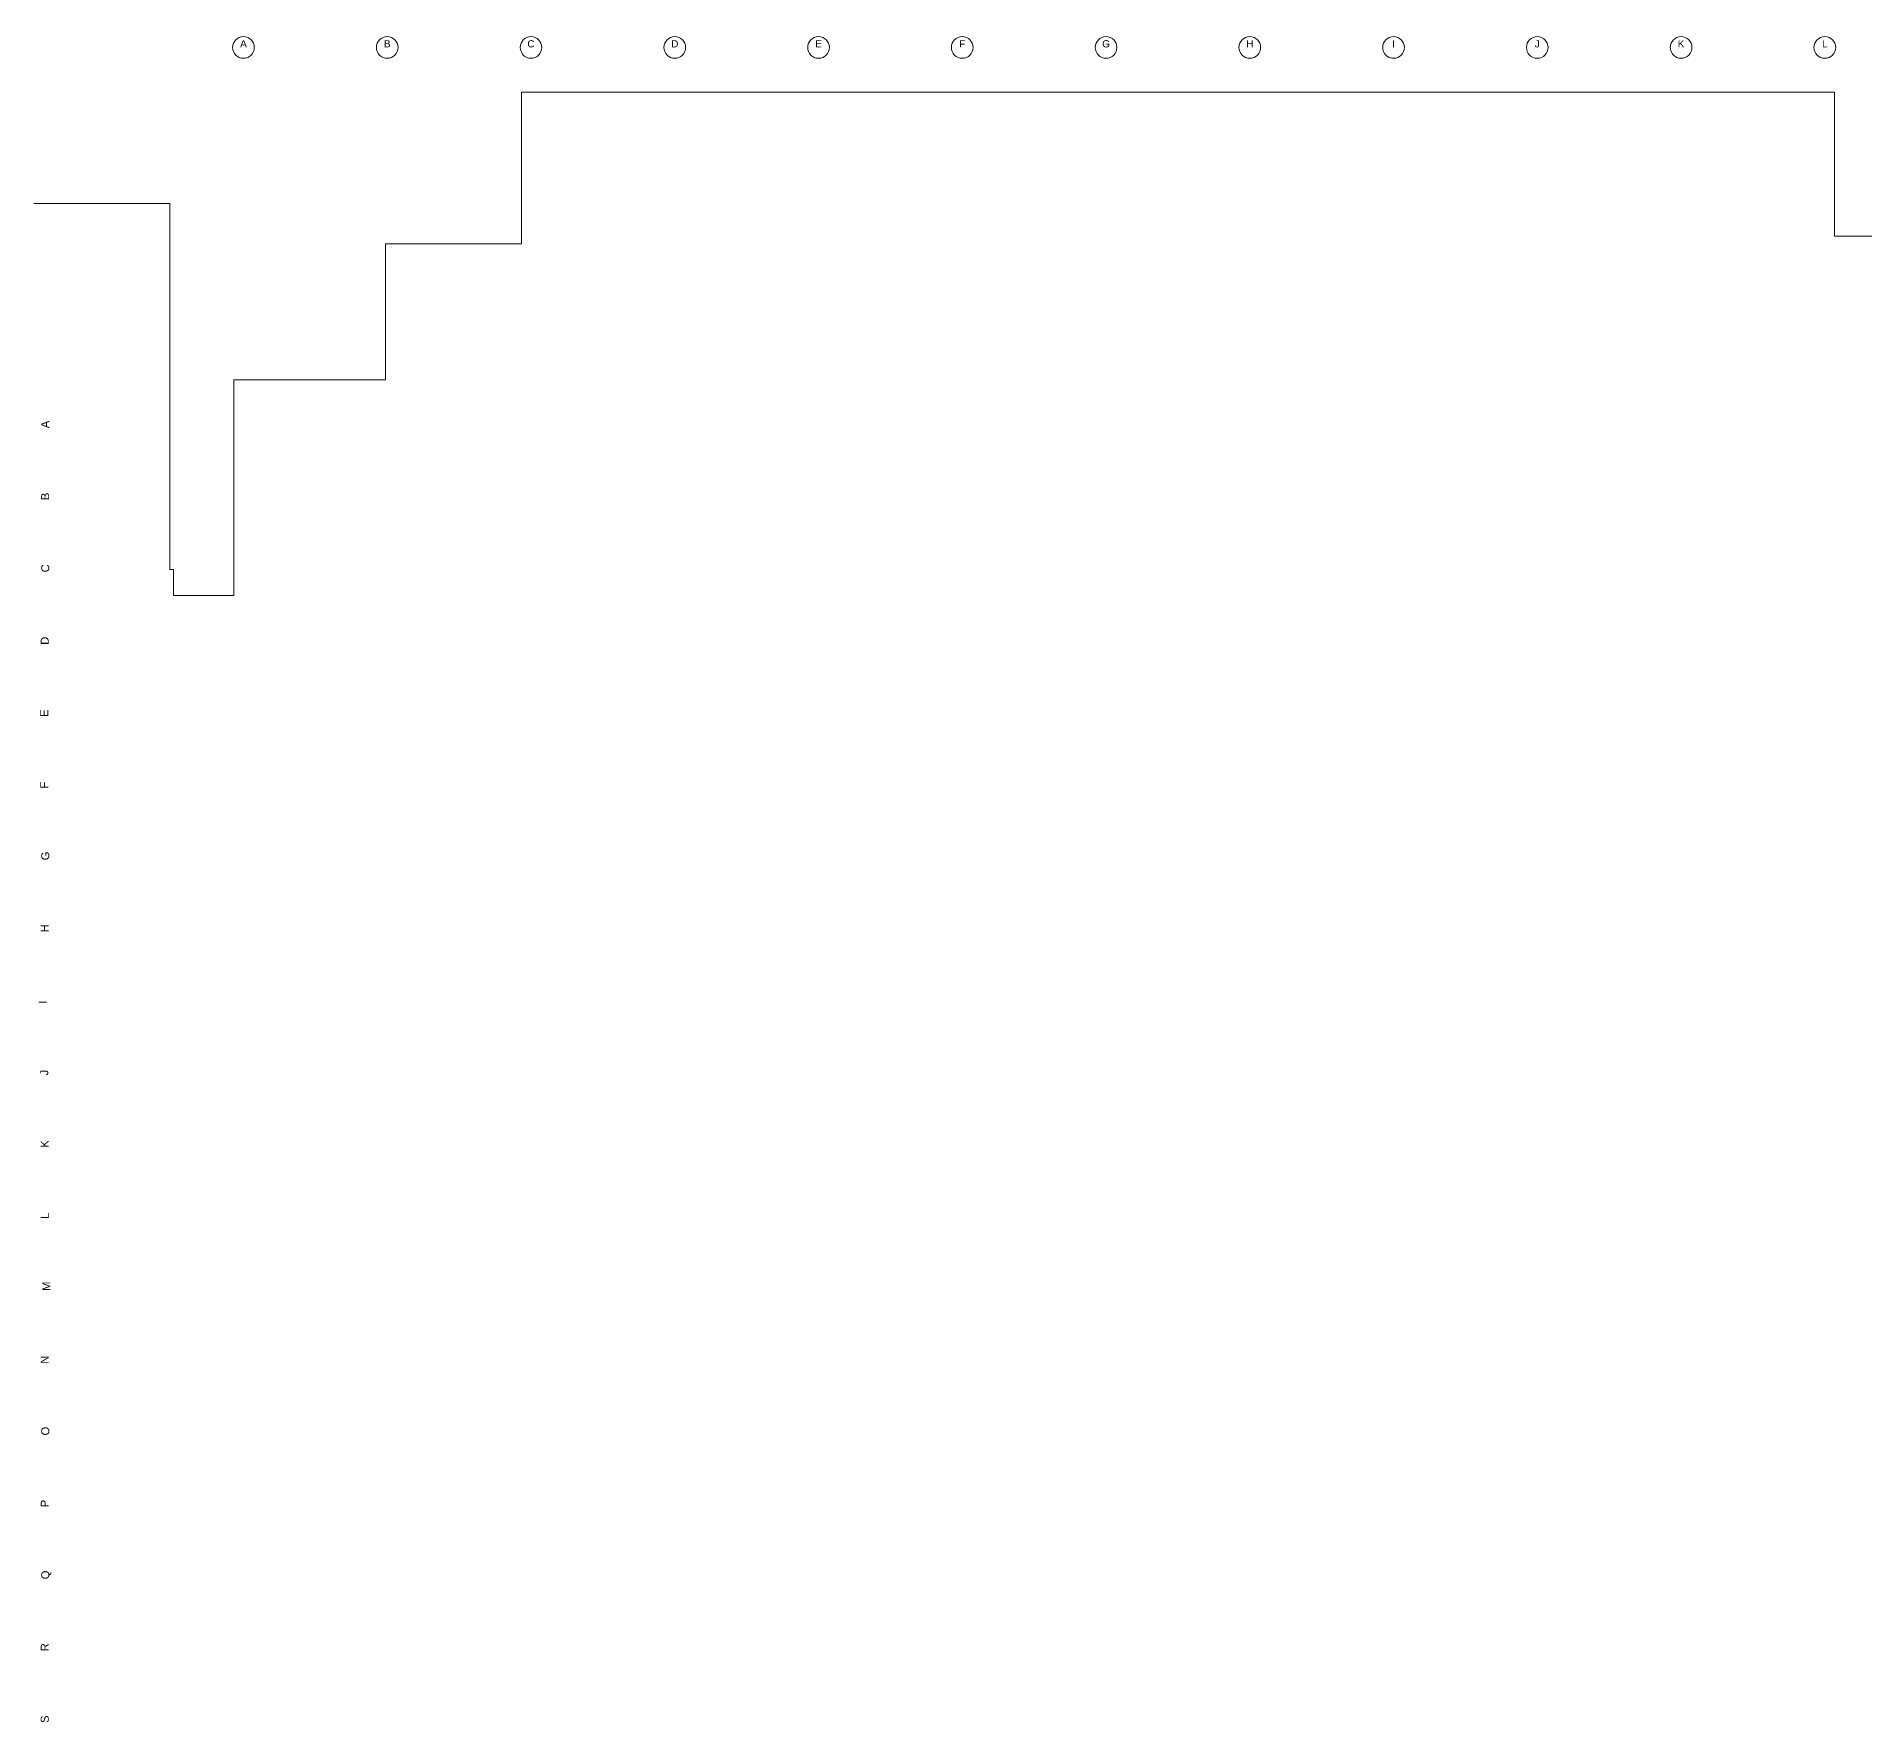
# Model space of a CAD drawing. Extents: x -6172 to 8039, y -4082 to 1639.
# Drawn here: x 1981 to 5033, y -1191 to 1623 of the extents above; entities that cross this region are included whole.
import ezdxf
from ezdxf.enums import TextEntityAlignment as Align

# ---------------------------------------------------------------- set-up
doc = ezdxf.new("R2010")
doc.units = 0
doc.header["$LTSCALE"] = 96
doc.header["$MEASUREMENT"] = 0
doc.layers.add('A-GRID-IDEN', color=2, linetype='CONTINUOUS', lineweight=0)
doc.layers.add('A-WALL-FULL', color=6, linetype='CONTINUOUS', lineweight=0)
doc.styles.add('ARIAL', font='ARIAL', dxfattribs={"height": 0.2})

msp = doc.modelspace()

# ---------------------------------------------------------------- linework, layer by layer
at = {"layer": 'A-GRID-IDEN'}
for p, q in [((2326.9, 1604.5), (2326.9, 1604.5)), ((2345, 1604.5), (2345, 1604.5)), ((2566.9, 1604.5), (2566.9, 1604.5)), ((2585, 1604.5), (2585, 1604.5)), ((2806.9, 1604.5), (2806.9, 1604.5)), ((2825, 1604.5), (2825, 1604.5)), ((3046.9, 1604.5), (3046.9, 1604.5)), ((3065, 1604.5), (3065, 1604.5)), ((3286.9, 1604.5), (3286.9, 1604.5)), ((3305, 1604.5), (3305, 1604.5)), ((3526.9, 1604.5), (3526.9, 1604.5)), ((3545, 1604.5), (3545, 1604.5)), ((3766.9, 1604.5), (3766.9, 1604.5)), ((3785, 1604.5), (3785, 1604.5)), ((4006.9, 1604.5), (4006.9, 1604.5)), ((4025, 1604.5), (4025, 1604.5)), ((4246.9, 1604.5), (4246.9, 1604.5)), ((4265, 1604.5), (4265, 1604.5)), ((4486.9, 1604.5), (4486.9, 1604.5)), ((4505, 1604.5), (4505, 1604.5)), ((4726.9, 1604.5), (4726.9, 1604.5)), ((4745, 1604.5), (4745, 1604.5)), ((4966.9, 1604.5), (4966.9, 1604.5)), ((4985, 1604.5), (4985, 1604.5))]:
    msp.add_line(p, q, dxfattribs=at)
for centre in [(2326.9, 1604.5), (2566.9, 1604.5), (2806.9, 1604.5), (3046.9, 1604.5), (3286.9, 1604.5), (3526.9, 1604.5), (3766.9, 1604.5), (4006.9, 1604.5), (4246.9, 1604.5), (4486.9, 1604.5), (4726.9, 1604.5), (4966.9, 1604.5)]:
    msp.add_circle(centre, 18.1, dxfattribs=at)
at = {"layer": 'A-WALL-FULL'}
for p, q in [((2790.9, 1276.7), (2790.9, 1529.7)), ((2790.9, 1529.7), (4983, 1529.7)), ((4983, 1529.7), (4983, 1289.7)), ((1976.9, 1343.8), (2203.9, 1343.8)), ((2203.9, 1343.8), (2203.9, 732.9)), ((4983, 1289.7), (5083, 1289.7)), ((2564, 1049.7), (2564, 1276.7)), ((2564, 1276.7), (2790.9, 1276.7)), ((2310.9, 689.5), (2310.9, 1049.7)), ((2310.9, 1049.7), (2564, 1049.7)), ((2203.9, 732.9), (2209.9, 732.9)), ((2209.9, 732.9), (2209.9, 689.5)), ((2209.9, 689.5), (2310.9, 689.5))]:
    msp.add_line(p, q, dxfattribs=at)

# ---------------------------------------------------------------- texts
at = {"layer": 'A-GRID-IDEN', "style": 'ARIAL'}
for s, p in [('A', (2326.9, 1604.5)), ('B', (2566.9, 1604.5)), ('C', (2806.9, 1604.5)), ('D', (3046.9, 1604.5)), ('E', (3286.9, 1604.5)), ('F', (3526.9, 1604.5)), ('G', (3766.9, 1604.5)), ('H', (4006.9, 1604.5)), ('I', (4246.9, 1604.5)), ('J', (4486.9, 1604.5)), ('K', (4726.9, 1604.5)), ('L', (4966.9, 1604.5))]:
    msp.add_text(s, height=12, dxfattribs=at).set_placement(p, align=Align.CENTER)
for s, p in [('A', (2002.7, 975.2)), ('B', (2002.5, 855.1)), ('C', (2002.7, 735.1)), ('D', (2001.8, 614.3)), ('E', (2001, 493.4)), ('F', (2001, 373.4)), ('G', (2002.7, 255.1)), ('H', (2001.8, 134.3)), ('I', (1998.4, 10.9)), ('J', (2001, -106.6)), ('K', (2001.8, -225.7)), ('L', (2001.8, -345.7)), ('M', (2004.4, -463.2)), ('N', (2001.8, -585.7)), ('O', (2002.7, -704.9)), ('P', (2001.8, -825.7)), ('Q', (2002.7, -944.9)), ('R', (2001.8, -1065.7)), ('S', (2001.8, -1185.7))]:
    msp.add_text(s, height=13.4, rotation=90, dxfattribs=at).set_placement(p, align=Align.CENTER)

doc.saveas('drawing.dxf')
